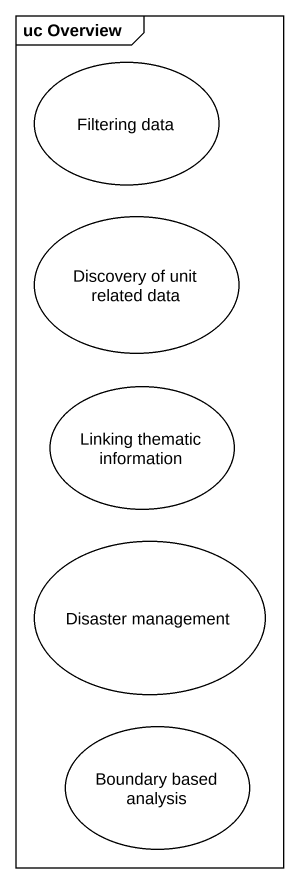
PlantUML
@startuml
mainframe uc Overview
usecase "Filtering data" as Filtering_data
usecase "Discovery of unit related data" as Discovery_of_unit_related
usecase "Linking thematic information" as Linking_thematic_information
usecase "Disaster management" as Disaster_management
usecase "Boundary based analysis" as Boundary_based_analysis
@enduml
